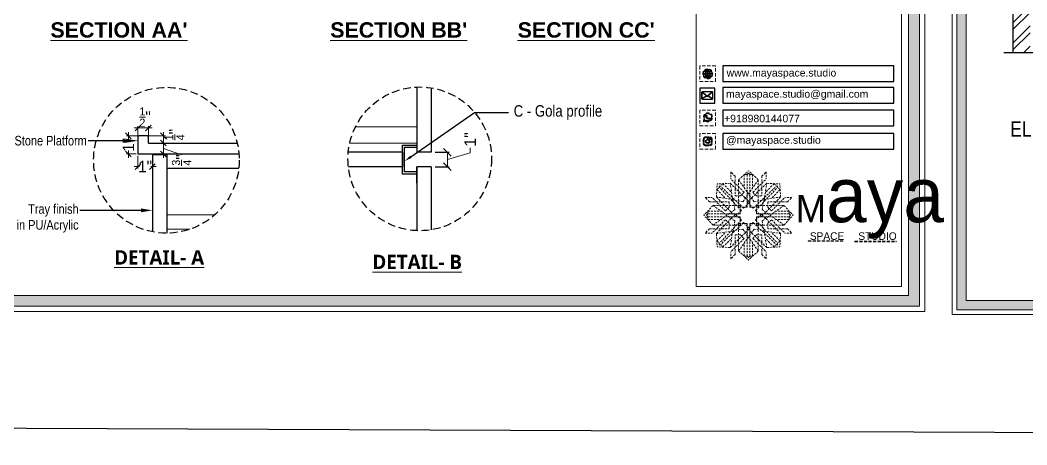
# Model space of a CAD drawing. Header units: millimetres. Extents: x 56222 to 3066687, y -650199 to -121287.
# Drawn here: x 133337.7 to 133600.6, y -184802.9 to -184692.1 of the extents above; entities that cross this region are included whole.
import ezdxf
from ezdxf import colors
from ezdxf.entities.mleader import LeaderData, LeaderLine
from ezdxf.math import Vec2, Vec3

# ---------------------------------------------------------------- set-up
doc = ezdxf.new("R2010")
doc.units = ezdxf.units.MM
doc.header["$MEASUREMENT"] = 0
doc.header["$PDMODE"] = 35
for name, pattern in [('CENTER', [2, 1.25, -0.25, 0.25, -0.25]), ('DASHED', [0.75, 0.5, -0.25]), ('DASHED2', [0.375, 0.25, -0.125]), ('DASHEDX2', [1.5, 1, -0.5])]:
    doc.linetypes.add(name, pattern=pattern)
doc.layers.get('Defpoints').update_dxf_attribs({"color": 220})
doc.layers.add('AR HATCH-7', color=7, linetype='Continuous')
for name, color, linetype, lineweight in [('COLUMN', 1, 'Continuous', 30), ('DIM.', 250, 'Continuous', 13), ('dim05', 1, 'Continuous', 13), ('Dimension', 10, 'DASHEDX2', 20), ('FIRST FLOOR ( TEXT )', 7, 'Continuous', 9), ('FURNITURE', 32, 'Continuous', 9), ('furniture dimensions', 1, 'DASHED', 0), ('Text', 7, 'Continuous', 15), ('TILE', 14, 'Continuous', 9), ('wall', 7, 'Continuous', 30), ('XX~SLAB ( BEAM )~ ( DIM )', 7, 'Continuous', 9)]:
    doc.layers.add(name, color=color, linetype=linetype, lineweight=lineweight)
doc.styles.add('Arial', font='arial.ttf')
doc.styles.add('century g', font='GOTHIC.TTF')
doc.styles.add('KATHA', font='swissc.ttf')
doc.styles.get("Standard").update_dxf_attribs({"font": 'arial.ttf', "height": 6})
doc.styles.add('style4', font='ARIALN.TTF')
doc.dimstyles.new('Archana', dxfattribs={"dimtxt": 2, "dimasz": 0.75, "dimexe": 0.5, "dimexo": 0.5, "dimgap": 0, "dimtad": 0, "dimzin": 0, "dimdsep": 46, "dimlunit": 4, "dimtxsty": 'century g', "dimblk": 'OBLIQUE', "dimcen": 0, "dimdle": 1, "dimclrd": 256, "dimclre": 256, "dimclrt": 256, "dimadec": 0, "dimazin": 0, "dimtfac": 1, "dimtofl": 0, "dimtmove": 1, "dimatfit": 3, "dimfxl": 1, "dimfxlon": 1, "dimtolj": 1, "dimtzin": 0, "dimlwd": -1, "dimlwe": -1, "dimarcsym": 0})
doc.dimstyles.new('ISO-25', dxfattribs={"dimtxt": 2.5, "dimasz": 1, "dimexe": 0.5, "dimexo": 1, "dimtad": 0, "dimdec": 1, "dimlunit": 4, "dimtxsty": 'Standard', "dimblk": 'OBLIQUE', "dimcen": 2.5, "dimclrd": 1, "dimclre": 1, "dimclrt": 5, "dimadec": 0, "dimazin": 0, "dimtfac": 1, "dimtdec": 1, "dimtmove": 0, "dimatfit": 3, "dimfxl": 1, "dimlwd": -1, "dimarcsym": 0})

# ---------------------------------------------------------------- blocks, each defined once
blk = doc.blocks.new('FSFSF')
at = {"color": 42, "lineweight": 5, "true_color": 0xe0ac11}
for p, q in [((28600.03, 143.51), (28600.03, 140.16)), ((28602.15, 141.41), (28600.03, 143.51)), ((28602.15, 141.41), (28602.15, 131.95)), ((28603.86, 139.69), (28608.58, 144.08)), ((28607.9, 142.22), (28606.58, 142.22)), ((28606.58, 142.22), (28606.58, 135.84)), ((28607.9, 142.22), (28608.58, 142.85)), ((28607.9, 142.22), (28607.9, 126.58)), ((28613.31, 139.69), (28608.58, 144.08)), ((28609.27, 142.22), (28608.59, 142.85)), ((28609.27, 142.22), (28609.27, 126.58)), ((28609.27, 142.22), (28610.59, 142.22)), ((28610.59, 142.22), (28610.59, 135.84)), ((28615.02, 141.41), (28617.14, 143.51)), ((28615.02, 141.41), (28615.02, 131.95)), ((28617.14, 143.51), (28617.14, 140.16)), ((28593.19, 131.45), (28593.54, 137.71)), ((28593.39, 135), (28594.56, 136.12)), ((28599.8, 138.06), (28593.54, 137.71)), ((28595.12, 136.69), (28594.53, 136.69)), ((28594.56, 136.12), (28594.56, 136.71)), ((28605.17, 124.98), (28594.56, 136.12)), ((28596.24, 137.86), (28595.12, 136.69)), ((28606.27, 126.08), (28595.12, 136.69)), ((28596.24, 137.86), (28600.47, 133.65)), ((28601.03, 130), (28599.8, 138.06)), ((28599.8, 138.05), (28608.58, 129.56)), ((28606.47, 133.76), (28600.03, 140.16)), ((28603.86, 126.58), (28603.86, 139.69)), ((28603.86, 139.69), (28608.58, 133.02)), ((28613.31, 139.69), (28608.59, 133.02)), ((28617.37, 138.05), (28608.59, 129.56)), ((28610.7, 133.76), (28617.14, 140.16)), ((28610.9, 126.08), (28622.05, 136.69)), ((28612.02, 124.98), (28622.62, 136.12)), ((28613.31, 126.58), (28613.31, 139.69)), ((28616.14, 130), (28617.37, 138.06)), ((28620.93, 137.86), (28616.7, 133.65)), ((28617.37, 138.06), (28623.63, 137.71)), ((28620.93, 137.86), (28622.05, 136.69)), ((28622.05, 136.69), (28622.64, 136.69)), ((28622.62, 136.12), (28622.62, 136.71)), ((28623.8, 135), (28622.62, 136.12)), ((28624, 131.45), (28623.65, 137.71)), ((28587.73, 131.22), (28591.08, 131.22)), ((28589.84, 129.1), (28587.73, 131.22)), ((28597.49, 124.78), (28591.08, 131.22)), ((28593.19, 131.45), (28601.69, 122.67)), ((28601.25, 130.22), (28593.19, 131.45)), ((28593.39, 135), (28597.6, 130.78)), ((28604.75, 131.95), (28602.15, 131.95)), ((28606.47, 133.76), (28604.75, 131.95)), ((28605.86, 129.18), (28608.58, 133.02)), ((28611.31, 129.18), (28608.59, 133.02)), ((28610.7, 133.76), (28612.42, 131.95)), ((28612.42, 131.95), (28615.02, 131.95)), ((28623.99, 131.45), (28615.5, 122.67)), ((28615.94, 130.22), (28624, 131.45)), ((28623.8, 135), (28619.59, 130.78)), ((28619.7, 124.78), (28626.1, 131.22)), ((28629.45, 131.22), (28626.1, 131.22)), ((28627.34, 129.1), (28629.45, 131.22)), ((28591.56, 127.39), (28587.17, 122.66)), ((28589.84, 129.1), (28599.29, 129.1)), ((28604.66, 127.39), (28591.56, 127.39)), ((28591.56, 127.39), (28598.23, 122.67)), ((28597.49, 124.78), (28599.29, 126.5)), ((28599.29, 126.5), (28599.29, 129.1)), ((28605.86, 129.18), (28601.03, 130)), ((28602.07, 125.39), (28601.25, 130.22)), ((28603.68, 126.54), (28603.68, 127.39)), ((28604.66, 126.54), (28603.68, 126.54)), ((28604.71, 127.57), (28603.86, 127.57)), ((28607.9, 126.58), (28603.86, 126.58)), ((28604.66, 123.35), (28604.66, 127.39)), ((28604.7, 126.58), (28604.71, 127.57)), ((28606.27, 126.08), (28608.58, 128.27)), ((28607.9, 128.92), (28608.58, 129.56)), ((28607.9, 128.92), (28608.58, 128.27)), ((28609.27, 128.92), (28608.59, 129.56)), ((28609.27, 128.92), (28608.59, 128.27)), ((28610.9, 126.08), (28608.59, 128.27)), ((28609.27, 126.58), (28613.31, 126.58)), ((28611.31, 129.18), (28616.14, 130)), ((28612.46, 126.58), (28612.46, 127.57)), ((28612.46, 127.57), (28613.31, 127.57)), ((28612.52, 123.35), (28612.52, 127.39)), ((28612.52, 127.39), (28625.63, 127.39)), ((28612.52, 126.54), (28613.51, 126.54)), ((28613.51, 126.54), (28613.51, 127.39)), ((28615.12, 125.39), (28615.94, 130.22)), ((28627.34, 129.1), (28617.89, 129.1)), ((28617.89, 126.5), (28617.89, 129.1)), ((28619.7, 124.78), (28617.89, 126.5)), ((28625.63, 127.39), (28618.96, 122.67)), ((28625.63, 127.39), (28630.02, 122.66)), ((28591.56, 117.94), (28587.17, 122.66)), ((28589.03, 123.35), (28588.4, 122.67)), ((28589.03, 121.98), (28588.4, 122.65)), ((28589.03, 123.35), (28589.03, 124.67)), ((28589.03, 124.67), (28595.4, 124.67)), ((28589.03, 123.35), (28604.66, 123.35)), ((28589.03, 121.98), (28604.66, 121.98)), ((28589.03, 121.98), (28589.03, 120.66)), ((28591.56, 117.94), (28598.23, 122.65)), ((28593.19, 113.88), (28601.69, 122.65)), ((28602.07, 125.39), (28598.23, 122.67)), ((28602.07, 119.94), (28598.23, 122.65)), ((28602.33, 123.35), (28601.69, 122.67)), ((28602.33, 121.98), (28601.69, 122.65)), ((28602.33, 123.35), (28602.97, 122.67)), ((28602.33, 121.98), (28602.97, 122.65)), ((28605.17, 124.98), (28602.97, 122.67)), ((28605.17, 120.35), (28602.97, 122.65)), ((28604.66, 121.98), (28604.66, 117.94)), ((28612.02, 124.98), (28614.21, 122.67)), ((28612.02, 120.35), (28614.21, 122.65)), ((28628.16, 123.35), (28612.52, 123.35)), ((28612.52, 121.98), (28612.52, 117.94)), ((28628.16, 121.98), (28612.52, 121.98)), ((28614.85, 123.35), (28614.21, 122.67)), ((28614.85, 121.98), (28614.21, 122.65)), ((28614.85, 123.35), (28615.5, 122.67)), ((28614.85, 121.98), (28615.5, 122.65)), ((28615.12, 125.39), (28618.96, 122.67)), ((28615.12, 119.94), (28618.96, 122.65)), ((28623.99, 113.88), (28615.5, 122.65)), ((28625.63, 117.94), (28618.96, 122.65)), ((28628.16, 124.67), (28621.78, 124.67)), ((28625.63, 117.94), (28630.02, 122.66)), ((28628.16, 123.35), (28628.16, 124.67)), ((28628.16, 123.35), (28628.78, 122.67)), ((28628.16, 121.98), (28628.78, 122.65)), ((28628.16, 121.98), (28628.16, 120.66)), ((28589.84, 116.23), (28587.73, 114.11)), ((28589.03, 120.66), (28595.4, 120.66)), ((28589.84, 116.23), (28599.29, 116.23)), ((28597.49, 120.54), (28591.08, 114.11)), ((28604.66, 117.94), (28591.56, 117.94)), ((28605.17, 120.35), (28594.56, 109.2)), ((28606.27, 119.15), (28595.12, 108.54)), ((28597.49, 120.54), (28599.29, 118.83)), ((28599.29, 118.83), (28599.29, 116.23)), ((28602.07, 119.94), (28601.25, 115.1)), ((28604.66, 118.78), (28603.68, 118.78)), ((28603.68, 118.78), (28603.68, 117.94)), ((28607.9, 118.65), (28603.86, 118.65)), ((28603.86, 118.65), (28603.86, 105.54)), ((28604.71, 117.66), (28603.86, 117.66)), ((28604.7, 118.65), (28604.71, 117.66)), ((28606.27, 119.15), (28608.58, 116.96)), ((28607.9, 103.01), (28607.9, 118.65)), ((28607.9, 116.31), (28608.58, 116.96)), ((28607.9, 116.31), (28608.58, 115.67)), ((28610.9, 119.15), (28608.59, 116.96)), ((28609.27, 116.31), (28608.59, 116.96)), ((28609.27, 116.31), (28608.59, 115.67)), ((28609.27, 118.65), (28613.31, 118.65)), ((28609.27, 103.01), (28609.27, 118.65)), ((28610.9, 119.15), (28622.05, 108.54)), ((28612.02, 120.35), (28622.62, 109.2)), ((28612.46, 118.65), (28612.46, 117.66)), ((28612.46, 117.66), (28613.31, 117.66)), ((28612.52, 118.78), (28613.51, 118.78)), ((28612.52, 117.94), (28625.63, 117.94)), ((28613.31, 118.65), (28613.31, 105.54)), ((28613.51, 118.78), (28613.51, 117.94)), ((28615.12, 119.94), (28615.94, 115.1)), ((28619.7, 120.54), (28617.89, 118.83)), ((28617.89, 118.83), (28617.89, 116.23)), ((28627.34, 116.23), (28617.89, 116.23)), ((28619.7, 120.54), (28626.1, 114.11)), ((28628.16, 120.66), (28621.78, 120.66)), ((28627.34, 116.23), (28629.45, 114.11)), ((28587.73, 114.11), (28591.08, 114.11)), ((28601.25, 115.1), (28593.19, 113.87)), ((28593.19, 113.87), (28593.54, 107.62)), ((28593.39, 110.32), (28597.6, 114.55)), ((28596.24, 107.37), (28600.47, 111.58)), ((28599.8, 107.17), (28608.58, 115.67)), ((28601.03, 115.23), (28599.8, 107.17)), ((28606.47, 111.47), (28600.03, 105.07)), ((28605.86, 116.05), (28601.03, 115.23)), ((28602.15, 103.82), (28602.15, 113.27)), ((28604.75, 113.27), (28602.15, 113.27)), ((28603.86, 105.54), (28608.58, 112.21)), ((28606.47, 111.47), (28604.75, 113.27)), ((28605.86, 116.05), (28608.58, 112.21)), ((28611.31, 116.05), (28608.59, 112.21)), ((28617.37, 107.17), (28608.59, 115.67)), ((28613.31, 105.54), (28608.59, 112.21)), ((28610.7, 111.47), (28612.42, 113.27)), ((28610.7, 111.47), (28617.14, 105.07)), ((28611.31, 116.05), (28616.14, 115.23)), ((28612.42, 113.27), (28615.02, 113.27)), ((28615.02, 103.82), (28615.02, 113.27)), ((28615.94, 115.1), (28624, 113.87)), ((28616.14, 115.23), (28617.37, 107.17)), ((28620.93, 107.37), (28616.7, 111.58)), ((28623.8, 110.32), (28619.59, 114.55)), ((28624, 113.87), (28623.65, 107.62)), ((28629.45, 114.11), (28626.1, 114.11)), ((28593.39, 110.32), (28594.56, 109.2)), ((28599.8, 107.17), (28593.54, 107.52)), ((28595.12, 108.54), (28594.53, 108.54)), ((28594.56, 109.2), (28594.56, 108.61)), ((28596.24, 107.37), (28595.12, 108.54)), ((28606.58, 103.01), (28606.58, 109.38)), ((28610.59, 103.01), (28610.59, 109.38)), ((28617.37, 107.17), (28623.63, 107.52)), ((28620.93, 107.37), (28622.05, 108.54)), ((28622.05, 108.54), (28622.64, 108.54)), ((28623.8, 110.32), (28622.62, 109.2)), ((28622.62, 109.2), (28622.62, 108.61)), ((28600.03, 101.71), (28600.03, 105.07)), ((28602.15, 103.82), (28600.03, 101.71)), ((28603.86, 105.54), (28608.58, 101.15)), ((28607.9, 103.01), (28606.58, 103.01)), ((28607.9, 103.01), (28608.58, 102.38)), ((28613.31, 105.54), (28608.58, 101.15)), ((28609.27, 103.01), (28608.59, 102.38)), ((28609.27, 103.01), (28610.59, 103.01)), ((28615.02, 103.82), (28617.14, 101.71)), ((28617.14, 101.71), (28617.14, 105.07))]:
    blk.add_line(p, q, dxfattribs=at)
blk = doc.blocks.new('hgwg')
at = {"layer": 'Dimension', "true_color": 0xd39e00}
h = blk.add_hatch(color=42, dxfattribs=at)
h.dxf.hatch_style = 1
h.paths.add_polyline_path([(27505.71, 45.05), (27494.27, 45.05), (27494.27, 44.9), (27505.71, 44.9)])
h = blk.add_hatch(color=42, dxfattribs=at)
h.dxf.hatch_style = 1
h.paths.add_polyline_path([(27523.3, 44.9), (27509.68, 44.9), (27509.68, 44.75), (27523.3, 44.75)])
at = {"layer": 'Dimension', "color": 42, "true_color": 0xd39e00}
for p, q in [((27494.27, 45.05), (27505.71, 45.05)), ((27494.27, 44.9), (27494.27, 45.05)), ((27494.27, 44.9), (27505.71, 44.9)), ((27505.71, 45.05), (27505.71, 44.9)), ((27509.68, 44.9), (27523.3, 44.9)), ((27509.68, 44.9), (27509.68, 44.75)), ((27509.68, 44.75), (27523.3, 44.75)), ((27523.3, 44.75), (27523.3, 44.9))]:
    blk.add_line(p, q, dxfattribs=at)
at = {"layer": 'Dimension', "color": 42, "true_color": 0xd39e00, "attachment_point": 1}
for s, width, insert, char_height in [('{\\fCinzel|b0|i0|c0|p2;\\H1.5x;M\\fAmsterdam One|b0|i0|c0|p2;\\H2x;aya}', 85.3277, (27490.17, 69.17), 6), ('{\\fCinzel|b0|i0|c0|p0;SPACE     STUDIO}', 66.129, (27494.83, 47.86), 2.5)]:
    blk.add_mtext_dynamic_manual_height_columns(s, width=width, gutter_width=30, heights=[0], dxfattribs=dict(at, insert=insert, char_height=char_height))
blk = doc.blocks.new('QEGW4TG')
at = {"layer": 'Dimension', "true_color": 0x000000}
h = blk.add_hatch(color=18, dxfattribs=at)
h.dxf.hatch_style = 1
h.paths.add_polyline_path([(1.19, 1.98), (1.03, 1.3, 0.550912), (1.11, 1.23), (1.75, 1.39, 6.344125)])
h.paths.add_polyline_path([(1.81, 1.7), (1.4, 1.6), (1.5, 2.03, -9.071339)], flags=16)
h.paths.add_polyline_path([(1.75, 2.69, -0.387513), (1.89, 3.19, -0.360742), (2.01, 3.18), (2.17, 2.86, -0.071517), (2.06, 2.73, 0.321676), (2.05, 2.65, 0.122183), (2.53, 2.25, 0.066047), (2.69, 1.93, 0.375674), (3.11, 2.16, 0.526753), (3.03, 2.29), (2.79, 2.37, 0.273721), (2.69, 2.34, 0.040749), (2.63, 2.27, -2.427977), (2.45, 2, -0.190785)], flags=0)
h = blk.add_hatch(color=18, dxfattribs=at)
h.dxf.hatch_style = 1
h.paths.add_polyline_path([(2.69, 2.34, 0.040749), (2.63, 2.27, -0.441282), (2.53, 2.25, -0.11828), (2.06, 2.64, -0.441282), (2.07, 2.74, 0.040749), (2.13, 2.81, 0.290083), (2.14, 2.92), (2.01, 3.18, 0.316231), (1.91, 3.2, 0.190337), (1.73, 3, 0.170513), (1.72, 2.74, 0.252784), (2.69, 1.93, 0.170513), (2.95, 1.97, 0.190337), (3.11, 2.18, 0.466684), (3.03, 2.29), (2.79, 2.37, 0.273721)])
for p, q in [((2.01, 3.18), (2.14, 2.92)), ((1.19, 1.98), (1.03, 1.3)), ((1.1, 1.23), (1.75, 1.39)), ((1.5, 2.03), (1.4, 1.6)), ((1.4, 1.6), (1.81, 1.7)), ((3.07, 2.28), (2.8, 2.36))]:
    blk.add_line(p, q)
blk.add_lwpolyline([(0, 0), (4.68, 0), (4.68, 4.68), (0, 4.68)], close=True)
for centre, radius, start, end in [((2.39, 2.56), 1.34, 241.4727, 205.6422), ((2.39, 2.56), 1.04, 235.9962, 210.8333), ((2.07, 2.87), 0.364, 118.9685, 159.3648), ((1.94, 3.12), 0.0896, 41.8985, 123.1344), ((1.09, 1.29), 0.0598, 164.8483, 282.1458), ((2.09, 2.87), 0.39, 159.7007, 198.4072), ((2.96, 3.23), 1.33, 201.4218, 258.1669), ((2.11, 2.68), 0.066, 135.9932, 224.8892), ((1.67, 3.16), 0.586, 312.4617, 321.8728), ((3.12, 3.42), 1.31, 216.5455, 243.5279), ((2.05, 2.87), 0.104, 320.3924, 28.6971), ((2.57, 2.3), 0.066, 234.2482, 323.1441), ((3.11, 1.94), 0.586, 137.2645, 146.6756), ((2.76, 2.27), 0.104, 70.4402, 138.745), ((2.75, 2.31), 0.39, 260.7301, 299.4366), ((2.76, 2.29), 0.364, 299.7725, 340.1688), ((3.03, 2.2), 0.0896, 336.0029, 57.2388)]:
    blk.add_arc(centre, radius, start, end)
blk = doc.blocks.new('ASGERG')
at = {"layer": 'Dimension', "true_color": 0x000000}
h = blk.add_hatch(color=18, dxfattribs=at)
h.dxf.hatch_style = 1
h.paths.add_polyline_path([(0.99, 1.7, 0.402382), (1.83, 1.03), (2.96, 1.03, 0.426145), (3.66, 1.9), (3.66, 2.99, 0.402382), (2.83, 3.67), (1.69, 3.67, 0.426145), (0.99, 2.79)])
h.paths.add_polyline_path([(1.27, 1.72, 0.402382), (1.8, 1.3), (2.94, 1.3, 0.426145), (3.38, 1.85), (3.38, 2.97, 0.402382), (2.85, 3.4), (1.72, 3.4, 0.426145), (1.27, 2.85)], flags=16)
h.paths.add_polyline_path([(3.02, 2.35, -1), (1.64, 2.35, -1)], flags=0)
h.paths.add_polyline_path([(2.74, 2.35, -1), (1.92, 2.35, -1)], flags=0)
h.paths.add_polyline_path([(3.19, 3.02, -1), (2.86, 3.02, -1)], flags=0)
h.paths.add_polyline_path([(1.64, 2.35, 1), (3.02, 2.35, 1)], flags=0)
h = blk.add_hatch(color=18, dxfattribs=at)
h.dxf.hatch_style = 1
h.paths.add_polyline_path([(1.64, 2.35, 1), (3.02, 2.35, 1)])
h.paths.add_polyline_path([(2.74, 2.35, 1), (1.92, 2.35, 1)], flags=16)
h = blk.add_hatch(color=18, dxfattribs=at)
h.dxf.hatch_style = 1
h.paths.add_polyline_path([(3.19, 3.02, 1), (2.86, 3.02, 1)])
for p, q in [((1.69, 3.67), (2.96, 3.67)), ((2.94, 3.4), (1.72, 3.4)), ((0.99, 2.99), (0.99, 1.7)), ((1.27, 2.97), (1.27, 1.72)), ((1.69, 1.03), (2.96, 1.03)), ((2.94, 1.3), (1.72, 1.3)), ((3.38, 2.97), (3.38, 1.72)), ((3.66, 2.99), (3.66, 1.7))]:
    blk.add_line(p, q)
blk.add_lwpolyline([(0, 0), (4.68, 0), (4.68, 4.68), (0, 4.68)], close=True)
for centre, radius in [((2.33, 2.35), 0.694), ((3.02, 3.02), 0.168), ((2.33, 2.35), 0.414)]:
    blk.add_circle(centre, radius)
for centre, radius, start, end in [((1.76, 2.89), 0.778, 94.8631, 172.8127), ((1.76, 2.91), 0.491, 94.8631, 172.8127), ((2.9, 2.91), 0.491, 7.1873, 85.1369), ((2.89, 2.89), 0.778, 7.1873, 85.1369), ((1.76, 1.8), 0.778, 187.1873, 265.1369), ((1.76, 1.78), 0.491, 187.1873, 265.1369), ((2.9, 1.78), 0.491, 274.8631, 352.8127), ((2.89, 1.8), 0.778, 274.8631, 352.8127)]:
    blk.add_arc(centre, radius, start, end)
blk = doc.blocks.new('DTGWEGEARG')
at = {"layer": 'Dimension', "true_color": 0x000000}
h = blk.add_hatch(color=18, dxfattribs=at)
h.dxf.hatch_style = 1
h.paths.add_polyline_path([(3.83, 2.34, 1), (0.85, 2.34, 1)])
h.paths.add_polyline_path([(2.41, 1.12), (2.41, 1.69, -0.058279), (2.81, 1.63, -0.103353)], flags=16)
h.paths.add_polyline_path([(2.26, 1.13, -0.101741), (1.87, 1.63, -0.057171), (2.26, 1.69)], flags=16)
h.paths.add_polyline_path([(2.17, 1.01, -0.105795), (1.72, 1.58, 0.055205), (1.38, 1.41, 0.169822)], flags=16)
h.paths.add_polyline_path([(3.02, 1.72, 0.081336), (3.13, 2.27), (3.68, 2.27, -0.152069), (3.4, 1.52, 0.05687)], flags=16)
h.paths.add_polyline_path([(2.87, 1.77, 0.061945), (2.41, 1.84), (2.41, 2.27), (2.98, 2.27, -0.081344)], flags=16)
h.paths.add_polyline_path([(2.26, 1.84, 0.060923), (1.8, 1.77, -0.081344), (1.7, 2.27), (2.26, 2.27)], flags=16)
h.paths.add_polyline_path([(1.66, 1.72, 0.05687), (1.28, 1.52, -0.152069), (1, 2.27), (1.55, 2.27, 0.081336)], flags=16)
h.paths.add_polyline_path([(2.98, 2.42), (2.41, 2.42), (2.41, 2.83, 0.061945), (2.87, 2.91, -0.080009)], flags=16)
h.paths.add_polyline_path([(3.13, 2.42, 0.080116), (3.02, 2.96, 0.127778), (2.51, 3.67, -0.36029), (3.68, 2.42)], flags=16)
h.paths.add_polyline_path([(2.26, 2.42), (1.7, 2.42, -0.080009), (1.8, 2.91, 0.060923), (2.26, 2.84)], flags=16)
h.paths.add_polyline_path([(1.55, 2.42), (1, 2.42, -0.150466), (1.28, 3.16, 0.05687), (1.66, 2.96, 0.080116)], flags=16)
h.paths.add_polyline_path([(2.41, 2.98), (2.41, 3.56, -0.103353), (2.81, 3.05, -0.058279)], flags=16)
h.paths.add_polyline_path([(2.26, 2.99, -0.057171), (1.87, 3.05, -0.101741), (2.26, 3.55)], flags=16)
h.paths.add_polyline_path([(1.72, 3.1, -0.055205), (1.38, 3.27, -0.169822), (2.17, 3.67, 0.105795)], flags=16)
blk.add_lwpolyline([(0, 0), (4.68, 0), (4.68, 4.68), (0, 4.68)], close=True)
at = {"layer": 'Dimension', "color": 18, "true_color": 0x000000}
for p, q in [((2.26, 3.55), (2.26, 2.99)), ((2.41, 3.56), (2.41, 2.98)), ((1, 2.42), (1.55, 2.42)), ((1, 2.27), (1.55, 2.27)), ((1.7, 2.42), (2.26, 2.42)), ((1.7, 2.27), (2.26, 2.27)), ((2.26, 2.84), (2.26, 2.42)), ((2.26, 2.27), (2.26, 1.84)), ((2.26, 1.69), (2.26, 1.13)), ((2.41, 2.83), (2.41, 2.42)), ((2.41, 2.42), (2.98, 2.42)), ((2.41, 2.27), (2.98, 2.27)), ((2.41, 2.27), (2.41, 1.84)), ((2.41, 1.69), (2.41, 1.12)), ((3.13, 2.42), (3.68, 2.42)), ((3.13, 2.27), (3.68, 2.27))]:
    blk.add_line(p, q, dxfattribs=at)
blk.add_circle((2.34, 2.34), 1.49, dxfattribs=at)
for centre, radius, start, end in [((2.34, 2.34), 1.34, 142.3819, 176.6093), ((2.34, 4.74), 1.9, 236.1399, 249.1595), ((2.34, 2.34), 1.34, 97.3549, 135.9073), ((2.34, 4.74), 1.75, 236.7417, 249.3811), ((3.28, 2.34), 1.73, 129.9301, 154.0867), ((3.28, 2.34), 1.58, 130.1073, 153.3446), ((2.34, 4.74), 1.75, 254.3336, 267.422), ((1.4, 2.34), 1.58, 26.6554, 50.2584), ((2.34, 4.74), 1.75, 272.3248, 285.6664), ((2.34, 2.34), 1.34, 3.3907, 82.6451), ((1.4, 2.34), 1.73, 25.9133, 50.0699), ((2.34, 4.74), 1.75, 290.6189, 303.2583), ((2.34, 4.74), 1.9, 290.8405, 303.8601), ((2.34, 2.34), 1.34, 183.0315, 217.6181), ((2.34, -0.06), 1.9, 110.8405, 123.8601), ((2.34, -0.06), 1.75, 110.6189, 123.2583), ((2.34, 2.34), 1.34, 224.0927, 262.6451), ((3.28, 2.34), 1.73, 159.0567, 177.3789), ((3.28, 2.34), 1.73, 182.3435, 200.9433), ((3.28, 2.34), 1.58, 158.8325, 177.1302), ((3.28, 2.34), 1.58, 182.5658, 201.1675), ((3.28, 2.34), 1.73, 205.9133, 230.0699), ((2.34, 4.74), 1.9, 253.6799, 267.6253), ((2.34, -0.06), 1.9, 92.3747, 106.3201), ((2.34, -0.06), 1.75, 92.578, 105.6664), ((3.28, 2.34), 1.58, 206.6554, 229.8927), ((2.34, 4.74), 1.9, 272.1415, 286.3201), ((2.34, -0.06), 1.9, 73.6799, 87.8585), ((2.34, -0.06), 1.75, 74.3336, 87.6752), ((1.4, 2.34), 1.58, 309.7416, 333.3446), ((1.4, 2.34), 1.73, 309.9301, 334.0867), ((2.34, 2.34), 1.34, 277.3549, 315.9073), ((1.4, 2.34), 1.58, 2.8698, 21.1675), ((1.4, 2.34), 1.58, 338.8325, 357.4342), ((2.34, -0.06), 1.75, 56.7417, 69.3811), ((1.4, 2.34), 1.73, 2.6211, 20.9433), ((1.4, 2.34), 1.73, 339.0567, 357.6565), ((2.34, -0.06), 1.9, 56.1399, 69.1595), ((2.34, 2.34), 1.34, 322.3819, 356.9685)]:
    blk.add_arc(centre, radius, start, end, dxfattribs=at)
blk = doc.blocks.new('_Oblique')
at = {"layer": 'wall', "color": 0, "lineweight": -2}
blk.add_line((-0.5, -0.5), (0.5, 0.5), dxfattribs=at)
blk = doc.blocks.new('*D348')
at = {"layer": 'Defpoints', "color": 0, "lineweight": 30, "transparency": 16777216}
for p in [(133445.04, -184726.61), (133445.04, -184730.39), (133449.23, -184730.39)]:
    blk.add_point(p, dxfattribs=at)
at = {"layer": 'dim05', "color": 1, "linetype": 'Continuous', "lineweight": -2, "transparency": 16777216}
for p, q in [((133446.04, -184726.61), (133449.73, -184726.61)), ((133446.04, -184730.39), (133449.73, -184730.39))]:
    blk.add_line(p, q, dxfattribs=at)
at = {"layer": 'dim05', "color": 1, "linetype": 'Continuous', "transparency": 16777216}
for p, q in [((133449.23, -184726.61), (133449.23, -184730.39)), ((133449.23, -184728.5), (133455.18, -184726.71)), ((133455.18, -184726.71), (133455.18, -184725.46))]:
    blk.add_line(p, q, dxfattribs=at)
at = {"layer": 'dim05', "color": 1, "transparency": 16777216, "xscale": 2, "yscale": 2, "zscale": 2}
for p, rotation in [((133449.23, -184726.61), 90), ((133449.23, -184730.39), 270)]:
    blk.add_blockref('_Oblique', p, dxfattribs=dict(at, rotation=rotation))
at = {"layer": 'dim05', "color": 5, "lineweight": 25, "transparency": 16777216, "insert": (133455.18, -184723.26), "char_height": 3, "attachment_point": 5, "rotation": 90, "style": 'Arial'}
blk.add_mtext('1"', dxfattribs=at)
blk = doc.blocks.new('*D356')
at = {"layer": 'Defpoints', "color": 0, "linetype": 'Continuous', "lineweight": 30, "transparency": 16777216}
for p in [(133365.94, -184722.32), (133369.43, -184722.32), (133368.43, -184727.03)]:
    blk.add_point(p, dxfattribs=at)
at = {"layer": 'furniture dimensions', "color": 5, "linetype": 'Continuous', "transparency": 16777216}
for p, q in [((133365.94, -184721.32), (133365.94, -184723.22)), ((133368.93, -184722.32), (133365.44, -184722.32)), ((133365.94, -184728.03), (133365.94, -184726.13))]:
    blk.add_line(p, q, dxfattribs=at)
at = {"layer": 'furniture dimensions', "color": 5, "linetype": 'ByBlock', "transparency": 16777216}
blk.add_line((133367.93, -184727.03), (133365.44, -184727.03), dxfattribs=at)
at = {"layer": 'furniture dimensions', "color": 5, "linetype": 'Continuous', "transparency": 16777216, "xscale": 1.5, "yscale": 1.5, "zscale": 1.5}
for p, rotation in [((133365.94, -184722.32), 90), ((133365.94, -184727.03), 270)]:
    blk.add_blockref('_Oblique', p, dxfattribs=dict(at, rotation=rotation))
at = {"layer": 'furniture dimensions', "linetype": 'Continuous', "lineweight": 0, "transparency": 16777216, "insert": (133365.94, -184724.67), "char_height": 3, "attachment_point": 5, "rotation": 90, "style": 'century g'}
blk.add_mtext('\\A1;{\\H1x;1}"', dxfattribs=at)
blk = doc.blocks.new('*D357')
at = {"layer": 'Defpoints', "color": 0, "linetype": 'Continuous', "lineweight": 30, "transparency": 16777216}
for p in [(133371.15, -184720.26), (133368.43, -184723.26), (133371.15, -184723.26)]:
    blk.add_point(p, dxfattribs=at)
at = {"layer": 'furniture dimensions', "color": 5, "linetype": 'Continuous', "transparency": 16777216}
for p, q in [((133367.43, -184720.26), (133372.15, -184720.26)), ((133371.15, -184722.76), (133371.15, -184719.76))]:
    blk.add_line(p, q, dxfattribs=at)
at = {"layer": 'furniture dimensions', "color": 5, "linetype": 'ByBlock', "transparency": 16777216}
blk.add_line((133368.43, -184722.76), (133368.43, -184719.76), dxfattribs=at)
at = {"layer": 'furniture dimensions', "color": 5, "linetype": 'Continuous', "transparency": 16777216, "xscale": 1.5, "yscale": 1.5, "zscale": 1.5, "rotation": 180}
blk.add_blockref('_Oblique', (133368.43, -184720.26), dxfattribs=at)
at = {"layer": 'furniture dimensions', "color": 5, "linetype": 'Continuous', "transparency": 16777216, "xscale": 1.5, "yscale": 1.5, "zscale": 1.5}
blk.add_blockref('_Oblique', (133371.15, -184720.26), dxfattribs=at)
at = {"layer": 'furniture dimensions', "linetype": 'Continuous', "lineweight": 0, "transparency": 16777216, "insert": (133370.31, -184717.42), "char_height": 3, "attachment_point": 5, "style": 'century g'}
blk.add_mtext('\\A1;{\\H0.7x;\\S1/2;}"', dxfattribs=at)
blk = doc.blocks.new('*D358')
at = {"layer": 'Defpoints', "color": 0, "linetype": 'Continuous', "lineweight": 30, "transparency": 16777216}
for p in [(133370.64, -184722.32), (133371.15, -184724.21), (133375.09, -184724.21)]:
    blk.add_point(p, dxfattribs=at)
at = {"layer": 'furniture dimensions', "color": 5, "linetype": 'Continuous', "transparency": 16777216}
for p, q in [((133375.09, -184721.32), (133375.09, -184725.21)), ((133371.65, -184724.21), (133375.59, -184724.21))]:
    blk.add_line(p, q, dxfattribs=at)
at = {"layer": 'furniture dimensions', "color": 5, "linetype": 'ByBlock', "transparency": 16777216}
blk.add_line((133371.14, -184722.32), (133375.59, -184722.32), dxfattribs=at)
at = {"layer": 'furniture dimensions', "color": 5, "linetype": 'Continuous', "transparency": 16777216, "xscale": 1.5, "yscale": 1.5, "zscale": 1.5}
for p, rotation in [((133375.09, -184722.32), 90), ((133375.09, -184724.21), 270)]:
    blk.add_blockref('_Oblique', p, dxfattribs=dict(at, rotation=rotation))
at = {"layer": 'furniture dimensions', "linetype": 'Continuous', "lineweight": 0, "transparency": 16777216, "insert": (133378.06, -184721.99), "char_height": 3, "attachment_point": 5, "rotation": 90, "style": 'century g'}
blk.add_mtext('\\A1;{\\H0.7x;\\S1/4;\\H1.42857x;"}', dxfattribs=at)
blk = doc.blocks.new('*D359')
at = {"layer": 'Defpoints', "color": 0, "linetype": 'Continuous', "lineweight": 30, "transparency": 16777216}
for p in [(133375.09, -184724.21), (133375.09, -184727.03), (133375.09, -184727.03)]:
    blk.add_point(p, dxfattribs=at)
at = {"layer": 'furniture dimensions', "color": 5, "linetype": 'Continuous', "transparency": 16777216}
for p, q in [((133375.09, -184723.21), (133375.09, -184728.03)), ((133375.09, -184725.62), (133379.83, -184727.23)), ((133375.09, -184727.03), (133375.59, -184727.03))]:
    blk.add_line(p, q, dxfattribs=at)
at = {"layer": 'furniture dimensions', "color": 5, "linetype": 'ByBlock', "transparency": 16777216}
blk.add_line((133375.09, -184724.21), (133375.59, -184724.21), dxfattribs=at)
at = {"layer": 'furniture dimensions', "color": 5, "linetype": 'Continuous', "transparency": 16777216, "xscale": 1.5, "yscale": 1.5, "zscale": 1.5}
for p, rotation in [((133375.09, -184724.21), 90), ((133375.09, -184727.03), 270)]:
    blk.add_blockref('_Oblique', p, dxfattribs=dict(at, rotation=rotation))
at = {"layer": 'furniture dimensions', "linetype": 'Continuous', "lineweight": 0, "transparency": 16777216, "insert": (133379.83, -184728.61), "char_height": 3, "attachment_point": 5, "rotation": 90, "style": 'century g'}
blk.add_mtext('\\A1;{\\H0.7x;\\S3/4;}"', dxfattribs=at)
blk = doc.blocks.new('*D360')
at = {"layer": 'Defpoints', "color": 0, "linetype": 'Continuous', "lineweight": 30, "transparency": 16777216}
for p in [(133368.43, -184727.03), (133372.2, -184727.2), (133372.2, -184730.33)]:
    blk.add_point(p, dxfattribs=at)
at = {"layer": 'furniture dimensions', "color": 5, "linetype": 'ByBlock', "transparency": 16777216}
blk.add_line((133368.43, -184727.53), (133368.43, -184730.83), dxfattribs=at)
at = {"layer": 'furniture dimensions', "color": 5, "linetype": 'Continuous', "transparency": 16777216}
for p, q in [((133372.2, -184727.7), (133372.2, -184730.83)), ((133367.43, -184730.33), (133368.86, -184730.33)), ((133373.2, -184730.33), (133371.77, -184730.33))]:
    blk.add_line(p, q, dxfattribs=at)
at = {"layer": 'furniture dimensions', "color": 5, "linetype": 'Continuous', "transparency": 16777216, "xscale": 1.5, "yscale": 1.5, "zscale": 1.5, "rotation": 180}
blk.add_blockref('_Oblique', (133368.43, -184730.33), dxfattribs=at)
at = {"layer": 'furniture dimensions', "color": 5, "linetype": 'Continuous', "transparency": 16777216, "xscale": 1.5, "yscale": 1.5, "zscale": 1.5}
blk.add_blockref('_Oblique', (133372.2, -184730.33), dxfattribs=at)
at = {"layer": 'furniture dimensions', "linetype": 'Continuous', "lineweight": 0, "transparency": 16777216, "insert": (133370.31, -184730.33), "char_height": 3, "attachment_point": 5, "style": 'century g'}
blk.add_mtext('\\A1;1"', dxfattribs=at)

msp = doc.modelspace()

# ---------------------------------------------------------------- hatches: boundary and pattern name
at = {"layer": 'AR HATCH-7', "linetype": 'CENTER', "lineweight": 15, "true_color": 0x939598}
h = msp.add_hatch(dxfattribs=at)
h.set_pattern_fill('ANSI32', color=252, scale=10)
h.set_pattern_definition([(45, (-925.0813, 961.3524), (-2.65165043, 2.65165043), []), (45, (-923.3135, 961.3524), (-2.65165043, 2.65165043), [])])
h.paths.add_polyline_path([(133601.418, -184588.567), (133596.918, -184588.567), (133596.918, -184700.567), (133601.418, -184700.567)])
at = {"layer": 'Dimension', "linetype": 'Continuous', "true_color": 0xd39e00}
h = msp.add_hatch(color=42, dxfattribs=at)
h.paths.add_polyline_path([(133173.692, -184486.056), (133173.692, -184766.757), (133572.484, -184766.757), (133572.484, -184486.056)])
h.paths.add_polyline_path([(133176.491, -184488.855), (133569.686, -184488.855), (133569.686, -184763.958), (133176.491, -184763.958)], flags=16)
h = msp.add_hatch(color=42, dxfattribs=at)
h.paths.add_polyline_path([(133582.29, -184525.028), (133582.29, -184767.671), (133927.014, -184767.671), (133927.014, -184525.028)])
h.paths.add_polyline_path([(133584.71, -184527.447), (133924.595, -184527.447), (133924.595, -184765.251), (133584.71, -184765.251)], flags=16)
at = {"layer": 'Dimension', "true_color": 0x000000}
h = msp.add_hatch(color=18, dxfattribs=at)
h.dxf.hatch_style = 1
h.paths.add_polyline_path([(133518.275, -184712.832, 0.4142136), (133518.572, -184712.534), (133518.572, -184711.049, 0.4142136), (133518.275, -184710.751), (133515.914, -184710.751, 0.4142136), (133515.617, -184711.049), (133515.617, -184712.534, 0.4142136), (133515.914, -184712.832)])
h.paths.add_polyline_path([(133517.313, -184711.936), (133518.406, -184712.666, -0.1989124), (133518.275, -184712.72), (133515.914, -184712.72, -0.1989124), (133515.783, -184712.666), (133516.875, -184711.936), (133517.094, -184712.141)], flags=16)
h.paths.add_polyline_path([(133517.094, -184711.989), (133515.893, -184710.864, -0.0287833), (133515.914, -184710.863), (133518.275, -184710.863, -0.0287833), (133518.296, -184710.864)], flags=16)
h.paths.add_polyline_path([(133517.397, -184711.858), (133518.404, -184710.915, -0.2024819), (133518.46, -184711.049), (133518.46, -184712.534, -0.043076), (133518.458, -184712.566)], flags=16)
h.paths.add_polyline_path([(133516.792, -184711.858), (133515.731, -184712.566, -0.043076), (133515.728, -184712.534), (133515.728, -184711.049, -0.2024819), (133515.784, -184710.915)], flags=16)

# ---------------------------------------------------------------- linework, layer by layer
at = {"color": 18, "true_color": 0x000000}
for points in [[(133521.143, -184708.177), (133565.827, -184708.177), (133565.827, -184704.093), (133521.143, -184704.093)], [(133521.143, -184713.751), (133565.827, -184713.751), (133565.827, -184709.667), (133521.143, -184709.667)], [(133521.164, -184719.697), (133565.827, -184719.697), (133565.827, -184715.613), (133521.164, -184715.613)], [(133521.143, -184725.785), (133565.827, -184725.785), (133565.827, -184721.701), (133521.143, -184721.701)]]:
    msp.add_lwpolyline(points, close=True, dxfattribs=at)
msp.add_lwpolyline([(133515.15, -184713.782), (133519.034, -184713.782), (133519.034, -184709.898), (133515.15, -184709.898)], close=True)
at = {"layer": 'COLUMN'}
msp.add_line((133594.558, -184700.567), (133728.569, -184700.567), dxfattribs=at)
at = {"layer": 'Dimension', "color": 18, "linetype": 'Continuous', "true_color": 0x000000}
for p, q in [((133515.617, -184711.049), (133515.617, -184712.534)), ((133515.728, -184711.049), (133515.728, -184712.534)), ((133515.784, -184710.915), (133516.792, -184711.858)), ((133515.893, -184710.864), (133517.094, -184711.989)), ((133515.914, -184710.751), (133518.275, -184710.751)), ((133515.914, -184710.863), (133518.275, -184710.863)), ((133517.094, -184711.989), (133518.296, -184710.864)), ((133517.397, -184711.858), (133518.404, -184710.915)), ((133518.46, -184711.049), (133518.46, -184712.534)), ((133518.572, -184711.049), (133518.572, -184712.534)), ((133515.731, -184712.566), (133516.792, -184711.858)), ((133515.783, -184712.666), (133516.875, -184711.936)), ((133515.914, -184712.72), (133518.275, -184712.72)), ((133515.914, -184712.832), (133518.275, -184712.832)), ((133516.875, -184711.936), (133517.094, -184712.141)), ((133517.094, -184712.141), (133517.313, -184711.936)), ((133518.406, -184712.666), (133517.313, -184711.936)), ((133518.458, -184712.566), (133517.397, -184711.858))]:
    msp.add_line(p, q, dxfattribs=at)
at = {"layer": 'Dimension', "color": 42, "linetype": 'Continuous', "true_color": 0xd39e00}
for points in [[(133172.293, -184484.657), (133573.884, -184484.657), (133573.884, -184768.156), (133172.293, -184768.156)], [(133173.692, -184486.056), (133572.484, -184486.056), (133572.484, -184766.757), (133173.692, -184766.757)], [(133176.491, -184488.855), (133569.686, -184488.855), (133569.686, -184763.958), (133176.491, -184763.958)], [(133581.081, -184523.818), (133928.224, -184523.818), (133928.224, -184768.88), (133581.081, -184768.88)], [(133582.29, -184525.028), (133927.014, -184525.028), (133927.014, -184767.671), (133582.29, -184767.671)], [(133584.71, -184527.447), (133924.595, -184527.447), (133924.595, -184765.251), (133584.71, -184765.251)]]:
    msp.add_lwpolyline(points, close=True, dxfattribs=at)
at = {"layer": 'Dimension', "color": 42, "linetype": 'ByBlock', "true_color": 0xd39e00}
msp.add_lwpolyline([(133514.205, -184761.654), (133514.205, -184491.159), (133567.791, -184491.159), (133567.791, -184761.654)], close=True, dxfattribs=at)
at = {"layer": 'Dimension', "color": 18, "true_color": 0x000000}
for centre, radius, start, end in [((133515.914, -184711.049), 0.297, 90, 180), ((133515.914, -184711.049), 0.186, 134.21354, 180), ((133515.914, -184711.049), 0.186, 90, 96.59481), ((133518.275, -184711.049), 0.297, 0, 90), ((133518.275, -184711.049), 0.186, 83.40519, 90), ((133518.275, -184711.049), 0.186, 0, 45.78646), ((133515.914, -184712.534), 0.297, 180, 270), ((133515.914, -184712.534), 0.186, 180, 189.86619), ((133515.914, -184712.534), 0.186, 224.99995, 270), ((133518.275, -184712.534), 0.297, 270, 0), ((133518.275, -184712.534), 0.186, 270, 315.00005), ((133518.275, -184712.534), 0.186, 350.13381, 0)]:
    msp.add_arc(centre, radius, start, end, dxfattribs=at)
at = {"layer": 'FURNITURE', "lineweight": 30}
for p, q in [((133441.259, -184709.582), (133441.259, -184726.612)), ((133445.038, -184709.81), (133445.038, -184726.612)), ((133368.427, -184723.261, 0.066), (133368.427, -184727.034, 0.066)), ((133371.151, -184724.208, 0.066), (133394.364, -184724.208, 0.066)), ((133437.481, -184726.612), (133423.351, -184726.612)), ((133437.481, -184726.612), (133437.481, -184730.39)), ((133445.038, -184726.612), (133441.259, -184726.612)), ((133368.427, -184727.034, 0.066), (133394.824, -184727.034, 0.066)), ((133372.2, -184727.202, 0.066), (133372.2, -184747.334, 0.066)), ((133372.2, -184727.202, 0.066), (133375.972, -184727.202, 0.066)), ((133375.972, -184727.202, 0.066), (133375.972, -184747.692, 0.066)), ((133394.774, -184730.806, 0.066), (133375.972, -184730.806, 0.066)), ((133437.481, -184730.39), (133423.388, -184730.39)), ((133441.259, -184730.39), (133441.259, -184747.051)), ((133441.259, -184734.659), (133441.259, -184730.39)), ((133445.038, -184730.39), (133441.259, -184730.39)), ((133445.038, -184730.39), (133445.038, -184746.822))]:
    msp.add_line(p, q, dxfattribs=at)
at = {"layer": 'FURNITURE'}
for p, q in [((133441.259, -184719.954, 0), (133425.241, -184719.954, 0)), ((133441.259, -184724.185, 0), (133423.734, -184724.185, 0)), ((133388.489, -184742.907, 0.066), (133375.972, -184742.907, 0.066)), ((133381.998, -184746.679, 0.066), (133375.972, -184746.679, 0.066))]:
    msp.add_line(p, q, dxfattribs=at)
at = {"layer": 'FURNITURE', "lineweight": 30, "ltscale": 0.4}
msp.add_line((133370.775, -184722.316, 0.066), (133368.802, -184722.316, 0.066), dxfattribs=at)
at = {"layer": 'FURNITURE', "lineweight": 30, "ltscale": 0.4, "elevation": 0.066}
msp.add_lwpolyline([(133371.151, -184724.208), (133371.151, -184722.693, 0.4142136), (133370.774, -184722.316), (133368.804, -184722.316, 0.4142136), (133368.427, -184722.693), (133368.427, -184727.034), (133375.782, -184727.034)], format="xyb", dxfattribs=at)
at = {"layer": 'FURNITURE', "lineweight": 30}
for points in [[(133441.259, -184731.712), (133441.259, -184732.279), (133437.481, -184732.279), (133437.481, -184724.722), (133441.259, -184724.722), (133441.259, -184725.289)], [(133441.259, -184731.712), (133438.048, -184731.712), (133438.048, -184725.289), (133441.259, -184725.289)]]:
    msp.add_lwpolyline(points, dxfattribs=at)
at = {"layer": 'FURNITURE', "color": 1, "linetype": 'DASHED2', "lineweight": 30, "ltscale": 8}
for centre, radius in [((133375.873, -184728.671, 0.066), 19.021), ((133442.023, -184728.316), 18.75)]:
    msp.add_circle(centre, radius, dxfattribs=at)
at = {"layer": 'TILE', "color": 1, "lineweight": 30}
msp.add_lwpolyline([(133149.693, -184297.557), (134371.584, -184302.616), (134371.584, -184802.923), (133149.693, -184797.864)], close=True, dxfattribs=at)
at = {"layer": 'XX~SLAB ( BEAM )~ ( DIM )', "lineweight": 30}
msp.add_line((133596.918, -184588.567), (133596.918, -184700.567), dxfattribs=at)

# ---------------------------------------------------------------- block references
at = {"layer": 'Dimension', "color": 42, "true_color": 0xd39e00}
for name, p, xscale, yscale, zscale in [('DTGWEGEARG', (133515.172, -184708.177), 0.8730440136833301, 0.8730440136833301, 0.8730440136833301), ('QEGW4TG', (133515.192, -184719.697), 0.8730440136833301, 0.8730440136833301, 0.8730440136833301), ('ASGERG', (133515.172, -184725.785), 0.8730440136833301, 0.8730440136833301, 0.8730440136833301), ('FSFSF', (117989.214, -184809.661), 0.5431462213995777, 0.5431462213995777, 0.5431462213995777), ('hgwg', (111750.5, -184785.411), 0.7926356830645785, 0.7926356830645785, 0.7926356830645785)]:
    msp.add_blockref(name, p, dxfattribs=dict(at, xscale=xscale, yscale=yscale, zscale=zscale))

# ---------------------------------------------------------------- texts
at = {"color": 18, "true_color": 0x000000, "char_height": 1.95209, "attachment_point": 1}
for s, width, gutter_width, insert in [('www.mayaspace.studio', 13.1092, 10.966, (133522.151, -184704.891)), ('mayaspace.studio@gmail.com', 8.17843, 6.841, (133521.995, -184710.398)), ('+918980144077', 31.89206, 6.841, (133521.49, -184716.819)), ('@mayaspace.studio', 8.17843, 6.841, (133521.995, -184722.431))]:
    msp.add_mtext_dynamic_manual_height_columns(s, width=width, gutter_width=gutter_width, heights=[0], dxfattribs=dict(at, insert=insert))
at = {"layer": 'DIM.', "color": 1, "char_height": 4, "attachment_point": 1}
for s, insert in [("{\\fArial|b1|i0|c0|p34;\\LSECTION AA'}", (133345.581, -184692.684)), ("{\\fArial|b1|i0|c0|p34;\\LSECTION BB'}", (133418.642, -184692.684)), ("{\\fArial|b1|i0|c0|p34;\\LSECTION CC'}", (133467.588, -184692.684))]:
    msp.add_mtext_dynamic_manual_height_columns(s, width=111.55884, gutter_width=1, heights=[0], dxfattribs=dict(at, insert=insert))
at = {"layer": 'DIM.', "color": 1, "char_height": 3.75852, "width": 54.57683, "attachment_point": 1}
for s, insert in [('{\\fMalgun Gothic|b1|i0|c0|p34;\\LDETAIL- A}', (133362.236, -184752.155, 0.084)), ('{\\fMalgun Gothic|b1|i0|c0|p34;\\LDETAIL- B}', (133429.658, -184753.335, 0.084))]:
    msp.add_mtext(s, dxfattribs=dict(at, insert=insert))
at = {"layer": 'FIRST FLOOR ( TEXT )', "transparency": 33554687, "insert": (133611.213, -184720.547), "char_height": 4, "attachment_point": 5, "style": 'KATHA'}
msp.add_mtext('ELEVATION B', dxfattribs=at)

# ---------------------------------------------------------------- dimensions: what is measured, and where the dimension line sits
at = {"layer": 'dim05', "color": 27, "lineweight": 25, "true_color": 0x7d5120}
dim = msp.add_linear_dim(base=(133449.225, -184730.39), p1=(133445.038, -184726.612), p2=(133445.038, -184730.39), angle=90, text='1"', dimstyle='ISO-25', override={"dimtxt": 3, "dimasz": 2, "dimtxsty": 'Arial', "dimtmove": 1}, dxfattribs=at)
dim.commit()
dim.dimension.update_dxf_attribs({"geometry": '*D348', "text_midpoint": (133455.181, -184724.839)})
at = {"layer": 'furniture dimensions', "color": 5, "linetype": 'Continuous', "lineweight": 0}
dim = msp.add_linear_dim(base=(133371.151, -184720.264, 0.066), p1=(133368.427, -184723.261, 0.066), p2=(133371.151, -184723.261, 0.066), text='{\\H0.7x;\\S1/2;}"', dimstyle='Archana', override={"dimtxt": 3, "dimasz": 1.5, "dimdec": 0, "dimclrd": 5, "dimclre": 5, "dimfxl": 4}, dxfattribs=at)
dim.commit()
dim.dimension.update_dxf_attribs({"geometry": '*D357', "text_midpoint": (133370.306, -184717.416, 0.066), "dimtype": 160})
for base, p1, p2, text, picture, middle in [((133375.092, -184724.208, 0.066), (133370.636, -184722.316, 0.066), (133371.151, -184724.208, 0.066), '{\\H0.7x;\\S1/4;\\H1.42857x;"}', '*D358', (133378.062, -184721.988, 0.066)), ((133375.092, -184727.034, 0.066), (133375.092, -184724.208, 0.066), (133375.092, -184727.034, 0.066), '{\\H0.7x;\\S3/4;}"', '*D359', (133379.833, -184727.228, 0.066))]:
    dim = msp.add_linear_dim(base=base, p1=p1, p2=p2, angle=90, text=text, dimstyle='Archana', override={"dimtxt": 3, "dimasz": 1.5, "dimdec": 0, "dimclrd": 5, "dimclre": 5, "dimfxl": 4}, dxfattribs=at)
    dim.commit()
    dim.dimension.update_dxf_attribs({"geometry": picture, "text_midpoint": middle, "dimtype": 160})
dim = msp.add_linear_dim(base=(133365.94, -184722.316, 0.066), p1=(133368.427, -184727.034, 0.066), p2=(133369.428, -184722.316, 0.066), angle=90, text='{\\H1x;1}"', dimstyle='Archana', override={"dimtxt": 3, "dimasz": 1.5, "dimdec": 0, "dimclrd": 5, "dimclre": 5, "dimfxl": 4}, dxfattribs=at)
dim.commit()
dim.dimension.update_dxf_attribs({"geometry": '*D356', "text_midpoint": (133365.94, -184724.675, 0.066)})
dim = msp.add_linear_dim(base=(133372.2, -184730.334, 0.066), p1=(133368.427, -184727.034, 0.066), p2=(133372.2, -184727.202, 0.066), text='1"', dimstyle='Archana', override={"dimtxt": 3, "dimasz": 1.5, "dimdec": 0, "dimclrd": 5, "dimclre": 5, "dimfxl": 4}, dxfattribs=at)
dim.commit()
dim.dimension.update_dxf_attribs({"geometry": '*D360', "text_midpoint": (133370.313, -184730.334, 0.066)})

# ---------------------------------------------------------------- leaders
at = {"layer": 'Text', "color": 1, "lineweight": 0, "ltscale": 20}
ml = msp.add_multileader_mtext('Standard', dxfattribs=at)
ml.set_content('Skirting finish\\P in laminate ', color=1, style='style4')
ml.set_leader_properties()
ml.build(insert=Vec2(0, 0))
ml.multileader.update_dxf_attribs({"dogleg_length": 2.025, "arrow_head_size": 2})
ctx = ml.context
ctx.base_point, ctx.char_height, ctx.arrow_head_size, ctx.landing_gap_size, ctx.plane_origin = Vec3(133386.081, -184683.097), 3, 2, 0.4, Vec3(133323.916, -184683.097)
ctx.text_align_type = 1
notes = []
notes.append((ctx, [(0, (1, 1, 0), (133383.049, -184683.097), (1, 0), 3.032, [(0, [(133373.105, -184683.097)], 0, [])])]))
ctx.mtext.insert, ctx.mtext.alignment = Vec3(133396.504, -184681.573), 2
ml = msp.add_multileader_mtext('Standard', dxfattribs=at)
ml.set_content(' C - Gola profile ', color=1, style='style4')
ml.set_leader_properties()
ml.build(insert=Vec2(0, 0))
ml.multileader.update_dxf_attribs({"dogleg_length": 3.032, "arrow_head_size": 2})
ctx = ml.context
ctx.base_point, ctx.char_height, ctx.arrow_head_size, ctx.landing_gap_size, ctx.plane_origin = Vec3(133465.196, -184716.221), 3, 2, 0.4, Vec3(133456.633, -184765.55)
notes.append((ctx, [(0, (1, 1, 0), (133456.351, -184716.221), (1, 0), 8.845, [(0, [(133438.048, -184728.929)], 0, [])])]))
ctx.mtext.insert = Vec3(133465.596, -184714.305)
ml = msp.add_multileader_mtext('Standard', dxfattribs=at)
ml.set_content('Stone Platform', color=1, style='style4')
ml.set_leader_properties()
ml.build(insert=Vec2(0, 0))
ml.multileader.update_dxf_attribs({"dogleg_length": 2.025, "arrow_head_size": 3})
ctx = ml.context
ctx.base_point, ctx.char_height, ctx.arrow_head_size, ctx.landing_gap_size, ctx.plane_origin = Vec3(133336.182, -184723.589, 0.066), 2.49146, 3, 0.332, Vec3(133411.085, -184721.097, 0.066)
ctx.text_align_type = 2
notes.append((ctx, [(0, (1, 1, 0), (133357.095, -184723.589, 0.066), (-1, 0), 1.681, [(0, [(133368.427, -184723.589, 0.066)], 0, [])])]))
ctx.mtext.insert, ctx.mtext.alignment = Vec3(133355.081, -184722.322, 0.066), 3
ml = msp.add_multileader_mtext('Standard', dxfattribs=at)
ml.set_content('Tray finish \\Pin PU/Acrylic ', color=1, style='style4')
ml.set_leader_properties()
ml.build(insert=Vec2(0, 0))
ml.multileader.update_dxf_attribs({"dogleg_length": 2.025, "arrow_head_size": 3})
ctx = ml.context
ctx.base_point, ctx.char_height, ctx.arrow_head_size, ctx.landing_gap_size, ctx.plane_origin = Vec3(133336.636, -184741.754, 0.066), 2.49146, 3, 0.332, Vec3(133408.936, -184739.262, 0.066)
ctx.text_align_type = 2
notes.append((ctx, [(0, (1, 1, 0), (133354.946, -184741.754, 0.066), (-1, 0), 1.681, [(0, [(133372.239, -184741.754, 0.066)], 0, [])])]))
ctx.mtext.insert, ctx.mtext.alignment = Vec3(133352.932, -184740.142, 0.066), 3
for ctx, leaders in notes:
    for number, flags, end, landing, length, lines in leaders:
        leader = LeaderData()
        leader.index, (leader.has_last_leader_line, leader.has_dogleg_vector, leader.attachment_direction) = number, flags
        leader.last_leader_point, leader.dogleg_vector, leader.dogleg_length = Vec3(end), Vec3(landing), length
        for number, points, colour, breaks in lines:
            line = LeaderLine()
            line.index, line.vertices, line.color, line.breaks = number, Vec3.list(points), colors.encode_raw_color(colour), breaks
            leader.lines.append(line)
        ctx.leaders.append(leader)

doc.saveas('drawing.dxf')
